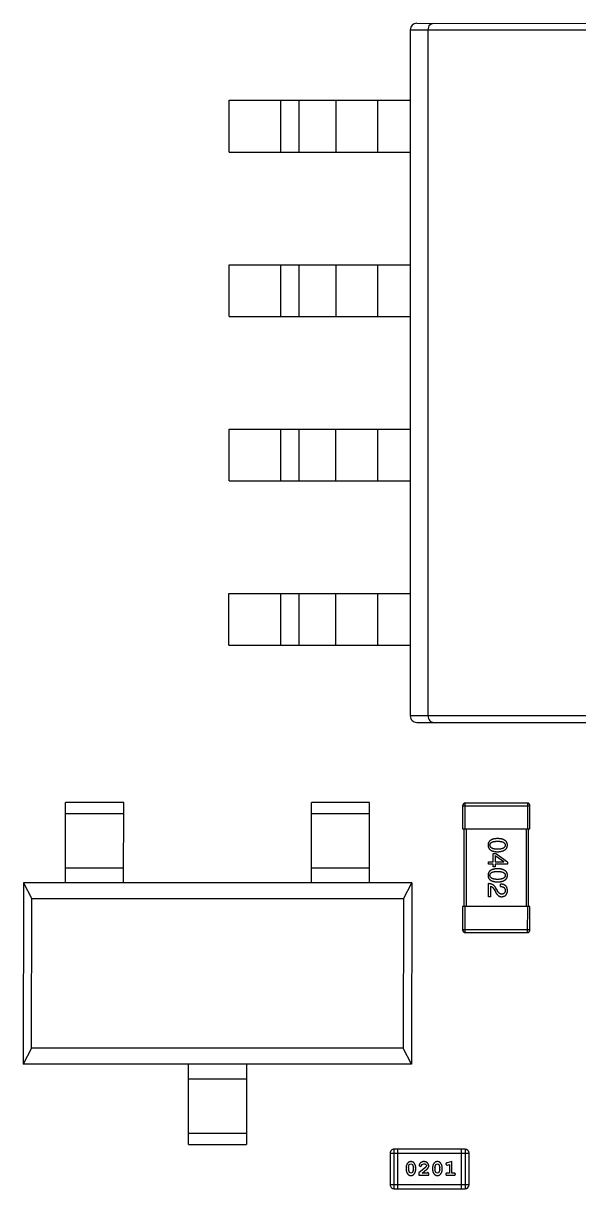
# Model space of a CAD drawing. Header units: millimetres. Extents: x 3 to 124, y -45 to 11.
# Drawn here: x 99.3 to 103.59, y -20.01 to -11 of the extents above; entities that cross this region are included whole.
import ezdxf

# ---------------------------------------------------------------- set-up
doc = ezdxf.new("R2010")
doc.units = ezdxf.units.MM
doc.header["$LTSCALE"] = 1.21
doc.header["$MEASUREMENT"] = 0
doc.layers.get('0').update_dxf_attribs({"linetype": 'CONTINUOUS'})

msp = doc.modelspace()

# ---------------------------------------------------------------- linework, layer by layer
at = {"color": 6, "linetype": 'Continuous'}
for p, q in [((102.292, -11.0538), (102.2911, -16.3538)), ((102.292, -11.0538), (107.692, -11.0548)), ((102.342, -11.0038), (107.642, -11.0048)), ((102.4292, -16.3538), (102.4302, -11.0538)), ((100.8918, -11.9985), (100.8919, -11.5985)), ((100.8919, -11.5985), (102.2919, -11.5988)), ((101.2918, -11.9986), (101.2919, -11.5986)), ((101.4317, -11.5986), (101.4317, -11.9986)), ((101.7157, -11.5987), (101.7156, -11.9987)), ((102.0418, -11.9988), (102.0419, -11.5988)), ((100.8918, -11.9985), (102.2918, -11.9988)), ((100.8916, -13.2685), (100.8917, -12.8685)), ((100.8917, -12.8685), (102.2917, -12.8688)), ((101.2916, -13.2686), (101.2917, -12.8686)), ((101.4315, -12.8686), (101.4314, -13.2686)), ((101.7154, -12.8687), (101.7154, -13.2687)), ((102.0416, -13.2688), (102.0417, -12.8688)), ((100.8916, -13.2685), (102.2916, -13.2688)), ((100.8914, -14.5385), (100.8915, -14.1385)), ((100.8915, -14.1385), (102.2915, -14.1388)), ((101.2914, -14.5386), (101.2915, -14.1386)), ((101.4313, -14.1386), (101.4312, -14.5386)), ((101.7152, -14.1387), (101.7151, -14.5387)), ((102.0414, -14.5388), (102.0415, -14.1388)), ((100.8914, -14.5385), (102.2914, -14.5388)), ((100.8912, -15.8085), (100.8912, -15.4085)), ((100.8912, -15.4085), (102.2912, -15.4088)), ((101.2912, -15.8086), (101.2912, -15.4086)), ((101.4311, -15.4086), (101.431, -15.8086)), ((101.715, -15.4087), (101.7149, -15.8087)), ((102.0412, -15.8088), (102.0412, -15.4088)), ((100.8912, -15.8085), (102.2912, -15.8088)), ((107.6911, -16.3548), (102.2911, -16.3538)), ((102.341, -16.4038), (107.641, -16.4048)), ((99.6275, -17.6437), (99.6276, -17.0237)), ((100.0776, -17.0238), (99.6276, -17.0237)), ((100.0775, -17.6438), (100.0776, -17.0238)), ((101.5275, -17.644), (101.5276, -17.024)), ((101.9776, -17.0241), (101.5276, -17.024)), ((101.9775, -17.6441), (101.9776, -17.0241)), ((102.6961, -17.0475), (102.6961, -17.2275)), ((102.6961, -17.0475), (103.2161, -17.0475)), ((102.7161, -17.2275), (102.7161, -17.0275)), ((103.1961, -17.0275), (102.7161, -17.0275)), ((103.1961, -17.0275), (103.1961, -17.2275)), ((103.2161, -17.2275), (103.2161, -17.0475)), ((99.6275, -17.1074), (100.0775, -17.1075)), ((101.5275, -17.1078), (101.9775, -17.1078)), ((102.6961, -17.2275), (103.2161, -17.2275)), ((102.7061, -17.2275), (102.706, -17.8275)), ((102.726, -17.8275), (102.7261, -17.2275)), ((103.1861, -17.2275), (103.186, -17.8275)), ((103.206, -17.8275), (103.2061, -17.2275)), ((102.9308, -17.4806), (102.9308, -17.4158)), ((102.9308, -17.4158), (102.9489, -17.4158)), ((102.9464, -17.4331), (102.9464, -17.4806)), ((102.9464, -17.4331), (103.0136, -17.4798)), ((103.0423, -17.4831), (102.9489, -17.4158)), ((100.0775, -17.5297), (99.6275, -17.5296)), ((101.9775, -17.53), (101.5275, -17.53)), ((102.8948, -17.4986), (102.8948, -17.4806)), ((102.8948, -17.4806), (102.9308, -17.4806)), ((102.9308, -17.4986), (102.8948, -17.4986)), ((102.9308, -17.5208), (102.9308, -17.4986)), ((102.9464, -17.5208), (102.9308, -17.5208)), ((102.9464, -17.4806), (103.0136, -17.4806)), ((102.9464, -17.4986), (102.9464, -17.5208)), ((103.0423, -17.4986), (102.9464, -17.4986)), ((103.0136, -17.4806), (103.0136, -17.4798)), ((103.0423, -17.4831), (103.0423, -17.4986)), ((99.3025, -17.6436), (99.3022, -19.0436)), ((99.3025, -17.6436), (99.3668, -17.7671)), ((102.3025, -17.6442), (99.3025, -17.6436)), ((102.2381, -17.7676), (102.3025, -17.6442)), ((102.3025, -17.6442), (102.3022, -19.0442)), ((102.8947, -17.7506), (102.8947, -17.6498)), ((102.9119, -17.6703), (102.9119, -17.7506)), ((102.9398, -17.6949), (102.9488, -17.7105)), ((102.9644, -17.7039), (102.9529, -17.6842)), ((102.989, -17.672), (102.989, -17.6531)), ((99.3666, -18.9202), (99.3668, -17.7671)), ((102.2381, -17.7676), (99.3668, -17.7671)), ((102.2381, -17.7676), (102.2379, -18.9208)), ((102.9119, -17.7506), (102.8947, -17.7506)), ((102.696, -17.8275), (102.6959, -18.0075)), ((103.216, -17.8275), (102.696, -17.8275)), ((102.7159, -18.0275), (102.716, -17.8275)), ((103.196, -17.8275), (103.1959, -18.0275)), ((103.2159, -18.0075), (103.216, -17.8275)), ((103.2159, -18.0075), (102.6959, -18.0075)), ((102.7159, -18.0275), (103.1959, -18.0275)), ((99.3666, -18.9202), (99.3022, -19.0436)), ((102.2379, -18.9208), (99.3666, -18.9202)), ((102.3022, -19.0442), (102.2379, -18.9208)), ((102.3022, -19.0442), (99.3022, -19.0436)), ((100.5771, -19.6639), (100.5772, -19.0439)), ((101.0272, -19.044), (101.0271, -19.664)), ((100.5772, -19.158), (101.0272, -19.158)), ((101.0271, -19.5802), (100.5771, -19.5802)), ((100.5771, -19.6639), (101.0271, -19.664)), ((102.1662, -20.0061), (102.1663, -19.7013)), ((102.7149, -19.7014), (102.1663, -19.7013)), ((102.1967, -20.0061), (102.1967, -19.7013)), ((102.6844, -19.7014), (102.6844, -20.0062)), ((102.7149, -19.7014), (102.7148, -20.0062)), ((102.1358, -19.7318), (102.1357, -19.9757)), ((102.1358, -19.7318), (102.7454, -19.7319)), ((102.612, -19.7972), (102.5755, -19.8071)), ((102.612, -19.8853), (102.612, -19.7972)), ((102.7453, -19.9758), (102.7454, -19.7319)), ((102.2596, -19.8417), (102.2596, -19.8595)), ((102.2769, -19.842), (102.2842, -19.8202)), ((102.2769, -19.842), (102.2769, -19.8592)), ((102.2846, -19.8815), (102.2769, -19.8592)), ((102.2842, -19.8202), (102.2966, -19.8144)), ((102.2967, -19.8868), (102.2846, -19.8815)), ((102.2966, -19.8144), (102.3087, -19.8197)), ((102.309, -19.881), (102.2967, -19.8868)), ((102.3087, -19.8197), (102.3163, -19.842)), ((102.3163, -19.8592), (102.309, -19.881)), ((102.3163, -19.8592), (102.3163, -19.842)), ((102.3336, -19.8595), (102.3336, -19.8418)), ((102.4122, -19.8387), (102.3572, -19.8837)), ((102.3572, -19.8837), (102.3572, -19.9025)), ((102.3603, -19.8265), (102.3692, -19.8349)), ((102.3692, -19.8349), (102.3776, -19.8283)), ((102.3776, -19.8283), (102.3826, -19.8198)), ((102.3826, -19.8198), (102.3975, -19.8145)), ((102.3839, -19.8852), (102.4175, -19.8582)), ((102.4201, -19.8853), (102.3839, -19.8852)), ((102.417, -19.829), (102.4122, -19.8387)), ((102.4256, -19.8821), (102.4201, -19.8853)), ((102.4343, -19.9026), (102.4343, -19.8947)), ((102.4642, -19.8418), (102.4642, -19.8595)), ((102.4815, -19.8421), (102.4887, -19.8203)), ((102.4815, -19.8421), (102.4815, -19.8593)), ((102.4891, -19.8816), (102.4815, -19.8593)), ((102.4887, -19.8203), (102.5011, -19.8145)), ((102.5012, -19.8868), (102.4891, -19.8816)), ((102.5011, -19.8145), (102.5132, -19.8198)), ((102.5135, -19.881), (102.5012, -19.8868)), ((102.5132, -19.8198), (102.5208, -19.8421)), ((102.5208, -19.8593), (102.5135, -19.881)), ((102.5208, -19.8593), (102.5208, -19.8421)), ((102.5381, -19.8595), (102.5381, -19.8418)), ((102.5664, -19.8162), (102.5743, -19.8255)), ((102.5743, -19.8255), (102.5797, -19.8245)), ((102.5947, -19.8853), (102.5774, -19.8853)), ((102.5797, -19.8245), (102.5947, -19.8203)), ((102.5947, -19.8203), (102.5947, -19.8853)), ((102.6293, -19.8853), (102.612, -19.8853)), ((102.7453, -19.9758), (102.1357, -19.9757)), ((102.3572, -19.9025), (102.4343, -19.9026)), ((102.5774, -19.9026), (102.6293, -19.9026)), ((102.1662, -20.0061), (102.7148, -20.0062))]:
    msp.add_line(p, q, dxfattribs=at)
for centre, radius, start, end in [((102.342, -11.0538), 0.05, 89.98961, 179.98961), ((102.3411, -16.3538), 0.05, 179.98961, 269.98961), ((102.7161, -17.0475), 0.02, 89.98961, 179.98961), ((103.1961, -17.0475), 0.02, 359.98961, 89.98961), ((102.7159, -18.0075), 0.02, 179.98961, 269.98961), ((103.1959, -18.0075), 0.02, 269.98961, 359.98961), ((102.1663, -19.7318), 0.0305, 89.98961, 179.98961), ((102.7149, -19.7319), 0.0305, 359.98961, 89.98961), ((102.1662, -19.9757), 0.0305, 179.98961, 269.98961), ((102.7149, -19.9758), 0.0305, 269.98961, 359.98961)]:
    msp.add_arc(centre, radius, start, end, dxfattribs=at)
for points, knots in [([(102.4302, -11.0538), (102.4302, -11.0466), (102.4326, -11.0329), (102.4424, -11.0163), (102.4557, -11.0061), (102.4659, -11.0038), (102.4707, -11.0038)], [0, 0, 0, 0, 0.306951, 0.572802, 0.797544, 1, 1, 1, 1]), ([(102.4292, -16.3538), (102.4292, -16.3611), (102.4316, -16.3747), (102.4414, -16.3913), (102.4547, -16.4015), (102.4649, -16.4038), (102.4697, -16.4038)], [0, 0, 0, 0, 0.306951, 0.572802, 0.797544, 1, 1, 1, 1]), ([(102.9661, -17.3017), (102.9632, -17.3018), (102.9574, -17.302), (102.9492, -17.3028), (102.9414, -17.3039), (102.9343, -17.3054), (102.9277, -17.3073), (102.9216, -17.3095), (102.9161, -17.3121), (102.9112, -17.3151), (102.9068, -17.3185), (102.903, -17.3222), (102.8998, -17.3264), (102.8971, -17.3309), (102.8951, -17.3358), (102.8935, -17.341), (102.8926, -17.3467), (102.8924, -17.3505), (102.8923, -17.3525)], [0, 0, 0, 0, 0.087693, 0.170223, 0.247496, 0.319826, 0.387768, 0.451403, 0.511459, 0.568358, 0.622671, 0.675251, 0.726739, 0.778422, 0.830759, 0.884394, 0.940865, 1, 1, 1, 1]), ([(102.8923, -17.3525), (102.8924, -17.3545), (102.8926, -17.3584), (102.8935, -17.364), (102.8951, -17.3693), (102.8971, -17.3742), (102.8998, -17.3787), (102.903, -17.3828), (102.9068, -17.3866), (102.9112, -17.39), (102.9161, -17.393), (102.9216, -17.3956), (102.9276, -17.3978), (102.9342, -17.3997), (102.9414, -17.4012), (102.9491, -17.4023), (102.9574, -17.4031), (102.9631, -17.4033), (102.9661, -17.4034)], [0, 0, 0, 0, 0.059134, 0.115603, 0.169236, 0.221572, 0.273254, 0.32474, 0.377319, 0.431815, 0.488555, 0.548609, 0.612242, 0.680182, 0.75251, 0.829782, 0.91231, 1, 1, 1, 1]), ([(102.9071, -17.3525), (102.9071, -17.3513), (102.9072, -17.3489), (102.9079, -17.3454), (102.9091, -17.3422), (102.9107, -17.3392), (102.9128, -17.3365), (102.9154, -17.3339), (102.9184, -17.3317), (102.9219, -17.3297), (102.9258, -17.3279), (102.9302, -17.3264), (102.9351, -17.3251), (102.9404, -17.324), (102.9462, -17.3232), (102.9524, -17.3227), (102.9591, -17.3223), (102.9637, -17.3222), (102.9661, -17.3222)], [0, 0, 0, 0, 0.049766, 0.097012, 0.143225, 0.188786, 0.235079, 0.282962, 0.333687, 0.387747, 0.445963, 0.508657, 0.576545, 0.649868, 0.72822, 0.812712, 0.903543, 1, 1, 1, 1]), ([(102.9661, -17.3837), (102.9637, -17.3837), (102.9592, -17.3836), (102.9526, -17.3833), (102.9464, -17.3827), (102.9407, -17.3818), (102.9354, -17.3807), (102.9306, -17.3794), (102.9262, -17.3778), (102.9223, -17.376), (102.9188, -17.3739), (102.9158, -17.3716), (102.9131, -17.3691), (102.911, -17.3662), (102.9093, -17.3631), (102.9081, -17.3598), (102.9073, -17.3563), (102.9072, -17.3538), (102.9071, -17.3525)], [0, 0, 0, 0, 0.094834, 0.184067, 0.267029, 0.344713, 0.417334, 0.484367, 0.546941, 0.604717, 0.65953, 0.710539, 0.759381, 0.806382, 0.853027, 0.900623, 0.949121, 1, 1, 1, 1]), ([(103.0423, -17.3526), (103.0422, -17.3506), (103.0421, -17.3467), (103.0411, -17.3411), (103.0395, -17.3358), (103.0374, -17.3309), (103.0346, -17.3264), (103.0313, -17.3222), (103.0274, -17.3185), (103.0228, -17.3151), (103.0178, -17.3121), (103.0121, -17.3095), (103.0058, -17.3073), (102.999, -17.3054), (102.9916, -17.3039), (102.9836, -17.3028), (102.9751, -17.302), (102.9692, -17.3018), (102.9661, -17.3017)], [0, 0, 0, 0, 0.057911, 0.113262, 0.165956, 0.217443, 0.268511, 0.319665, 0.372, 0.426129, 0.483365, 0.543779, 0.607756, 0.676562, 0.749704, 0.827713, 0.911177, 1, 1, 1, 1]), ([(102.9661, -17.3222), (102.9685, -17.3222), (102.9731, -17.3223), (102.9798, -17.3227), (102.986, -17.3232), (102.9918, -17.324), (102.9971, -17.3251), (103.002, -17.3264), (103.0064, -17.3279), (103.0103, -17.3297), (103.0138, -17.3317), (103.0168, -17.334), (103.0194, -17.3365), (103.0215, -17.3392), (103.0231, -17.3422), (103.0243, -17.3455), (103.025, -17.3489), (103.0251, -17.3513), (103.0251, -17.3526)], [0, 0, 0, 0, 0.096452, 0.187278, 0.271765, 0.350519, 0.423437, 0.491321, 0.554011, 0.612224, 0.666281, 0.717003, 0.764884, 0.811423, 0.856783, 0.902993, 0.950236, 1, 1, 1, 1]), ([(102.9661, -17.4034), (102.9691, -17.4032), (102.975, -17.403), (102.9834, -17.4021), (102.9913, -17.4009), (102.9987, -17.3994), (103.0055, -17.3975), (103.0117, -17.3952), (103.0173, -17.3926), (103.0224, -17.3896), (103.0269, -17.3862), (103.0309, -17.3825), (103.0343, -17.3784), (103.0371, -17.3739), (103.0392, -17.3691), (103.0409, -17.3639), (103.042, -17.3584), (103.0422, -17.3545), (103.0423, -17.3526)], [0, 0, 0, 0, 0.088475, 0.171606, 0.249595, 0.322626, 0.391327, 0.455765, 0.516374, 0.573675, 0.628522, 0.681161, 0.732559, 0.783563, 0.83504, 0.887639, 0.942585, 1, 1, 1, 1]), ([(103.0251, -17.3526), (103.0251, -17.3538), (103.025, -17.3563), (103.0243, -17.3598), (103.0231, -17.3632), (103.0215, -17.3663), (103.0194, -17.3691), (103.0168, -17.3716), (103.0138, -17.3739), (103.0103, -17.376), (103.0064, -17.3779), (103.002, -17.3794), (102.9971, -17.3807), (102.9918, -17.3818), (102.986, -17.3827), (102.9798, -17.3833), (102.9731, -17.3836), (102.9685, -17.3837), (102.9661, -17.3837)], [0, 0, 0, 0, 0.050604, 0.098688, 0.145699, 0.191791, 0.238625, 0.286717, 0.337546, 0.391814, 0.449755, 0.512106, 0.579685, 0.652048, 0.730262, 0.814146, 0.904281, 1, 1, 1, 1]), ([(102.9661, -17.5349), (102.9631, -17.535), (102.9574, -17.5352), (102.9491, -17.5359), (102.9414, -17.537), (102.9342, -17.5386), (102.9276, -17.5404), (102.9216, -17.5427), (102.9161, -17.5453), (102.9112, -17.5483), (102.9068, -17.5516), (102.903, -17.5554), (102.8998, -17.5595), (102.8971, -17.564), (102.895, -17.5689), (102.8935, -17.5742), (102.8926, -17.5798), (102.8924, -17.5837), (102.8923, -17.5857)], [0, 0, 0, 0, 0.087693, 0.170223, 0.247496, 0.319826, 0.387768, 0.451403, 0.511459, 0.568358, 0.622671, 0.675251, 0.726739, 0.778422, 0.830759, 0.884394, 0.940865, 1, 1, 1, 1]), ([(103.0423, -17.5857), (103.0422, -17.5837), (103.042, -17.5798), (103.0411, -17.5742), (103.0395, -17.569), (103.0373, -17.5641), (103.0346, -17.5595), (103.0312, -17.5554), (103.0273, -17.5516), (103.0228, -17.5483), (103.0177, -17.5453), (103.012, -17.5427), (103.0058, -17.5404), (102.999, -17.5386), (102.9916, -17.537), (102.9836, -17.536), (102.975, -17.5352), (102.9691, -17.535), (102.9661, -17.5349)], [0, 0, 0, 0, 0.057911, 0.113262, 0.165956, 0.217443, 0.268511, 0.319665, 0.372, 0.426129, 0.483365, 0.543779, 0.607756, 0.676562, 0.749704, 0.827713, 0.911177, 1, 1, 1, 1]), ([(102.8923, -17.5857), (102.8924, -17.5877), (102.8926, -17.5916), (102.8935, -17.5972), (102.895, -17.6024), (102.8971, -17.6073), (102.8997, -17.6119), (102.903, -17.616), (102.9068, -17.6198), (102.9111, -17.6231), (102.9161, -17.6261), (102.9216, -17.6287), (102.9276, -17.631), (102.9342, -17.6328), (102.9414, -17.6344), (102.9491, -17.6354), (102.9574, -17.6362), (102.9631, -17.6364), (102.966, -17.6365)], [0, 0, 0, 0, 0.059134, 0.115603, 0.169236, 0.221572, 0.273254, 0.32474, 0.377319, 0.431815, 0.488555, 0.548609, 0.612242, 0.680182, 0.75251, 0.829782, 0.91231, 1, 1, 1, 1]), ([(102.907, -17.5857), (102.9071, -17.5845), (102.9072, -17.5821), (102.9079, -17.5786), (102.909, -17.5753), (102.9107, -17.5724), (102.9128, -17.5696), (102.9153, -17.5671), (102.9184, -17.5648), (102.9219, -17.5628), (102.9258, -17.5611), (102.9302, -17.5595), (102.9351, -17.5583), (102.9404, -17.5572), (102.9461, -17.5564), (102.9524, -17.5558), (102.9591, -17.5554), (102.9637, -17.5554), (102.9661, -17.5554)], [0, 0, 0, 0, 0.049766, 0.097012, 0.143225, 0.188786, 0.235079, 0.282962, 0.333687, 0.387747, 0.445963, 0.508657, 0.576545, 0.649868, 0.72822, 0.812712, 0.903543, 1, 1, 1, 1]), ([(102.9661, -17.6168), (102.9637, -17.6168), (102.9591, -17.6168), (102.9525, -17.6164), (102.9464, -17.6158), (102.9407, -17.615), (102.9354, -17.6139), (102.9306, -17.6126), (102.9262, -17.611), (102.9222, -17.6092), (102.9188, -17.6071), (102.9157, -17.6048), (102.9131, -17.6022), (102.911, -17.5994), (102.9093, -17.5963), (102.908, -17.593), (102.9073, -17.5894), (102.9071, -17.5869), (102.907, -17.5857)], [0, 0, 0, 0, 0.094834, 0.184067, 0.267029, 0.344713, 0.417334, 0.484367, 0.546941, 0.604717, 0.65953, 0.710539, 0.759381, 0.806382, 0.853027, 0.900623, 0.949121, 1, 1, 1, 1]), ([(102.966, -17.6365), (102.9691, -17.6364), (102.9749, -17.6361), (102.9834, -17.6353), (102.9913, -17.6341), (102.9986, -17.6325), (103.0054, -17.6306), (103.0117, -17.6284), (103.0173, -17.6257), (103.0224, -17.6227), (103.0269, -17.6194), (103.0309, -17.6156), (103.0342, -17.6115), (103.037, -17.6071), (103.0392, -17.6022), (103.0409, -17.597), (103.0419, -17.5915), (103.0422, -17.5877), (103.0423, -17.5857)], [0, 0, 0, 0, 0.088475, 0.171606, 0.249595, 0.322626, 0.391327, 0.455765, 0.516374, 0.573675, 0.628522, 0.681161, 0.732559, 0.783563, 0.83504, 0.887639, 0.942585, 1, 1, 1, 1]), ([(102.9661, -17.5554), (102.9684, -17.5554), (102.9731, -17.5554), (102.9798, -17.5558), (102.986, -17.5564), (102.9918, -17.5572), (102.9971, -17.5583), (103.0019, -17.5595), (103.0063, -17.5611), (103.0103, -17.5629), (103.0138, -17.5649), (103.0168, -17.5671), (103.0193, -17.5696), (103.0215, -17.5724), (103.0231, -17.5754), (103.0243, -17.5786), (103.0249, -17.5821), (103.025, -17.5845), (103.0251, -17.5857)], [0, 0, 0, 0, 0.096452, 0.187278, 0.271765, 0.350519, 0.423437, 0.491321, 0.554011, 0.612224, 0.666281, 0.717003, 0.764884, 0.811423, 0.856783, 0.902993, 0.950236, 1, 1, 1, 1]), ([(103.0251, -17.5857), (103.025, -17.587), (103.0249, -17.5894), (103.0243, -17.593), (103.0231, -17.5963), (103.0215, -17.5994), (103.0193, -17.6022), (103.0168, -17.6048), (103.0137, -17.6071), (103.0103, -17.6092), (103.0063, -17.611), (103.0019, -17.6126), (102.9971, -17.6139), (102.9918, -17.615), (102.986, -17.6158), (102.9797, -17.6164), (102.973, -17.6168), (102.9684, -17.6168), (102.9661, -17.6168)], [0, 0, 0, 0, 0.050604, 0.098688, 0.145699, 0.191791, 0.238625, 0.286717, 0.337546, 0.391814, 0.449755, 0.512106, 0.579685, 0.652048, 0.730262, 0.814146, 0.904281, 1, 1, 1, 1]), ([(102.9529, -17.6842), (102.9522, -17.6829), (102.9507, -17.6802), (102.9481, -17.6764), (102.9455, -17.6728), (102.9426, -17.6695), (102.9396, -17.6664), (102.9363, -17.6636), (102.933, -17.6611), (102.9294, -17.6588), (102.9257, -17.6567), (102.9217, -17.655), (102.9177, -17.6534), (102.9134, -17.6522), (102.909, -17.6512), (102.9044, -17.6505), (102.8996, -17.65), (102.8964, -17.6499), (102.8947, -17.6498)], [0, 0, 0, 0, 0.065828, 0.130094, 0.192451, 0.254037, 0.313974, 0.373757, 0.433048, 0.492243, 0.551902, 0.611758, 0.672678, 0.734814, 0.798569, 0.863693, 0.930488, 1, 1, 1, 1]), ([(102.9119, -17.6703), (102.9132, -17.6706), (102.9159, -17.6711), (102.9196, -17.6727), (102.9233, -17.6749), (102.9268, -17.6777), (102.9303, -17.6811), (102.9336, -17.6851), (102.9368, -17.6898), (102.9388, -17.6931), (102.9398, -17.6949)], [0, 0, 0, 0, 0.103034, 0.208166, 0.318255, 0.434664, 0.559728, 0.695394, 0.841708, 1, 1, 1, 1]), ([(102.9488, -17.7105), (102.9496, -17.7122), (102.9511, -17.7155), (102.9536, -17.7202), (102.9562, -17.7246), (102.9589, -17.7286), (102.9616, -17.7323), (102.9645, -17.7357), (102.9674, -17.7387), (102.9705, -17.7414), (102.9736, -17.7438), (102.9768, -17.7458), (102.9801, -17.7475), (102.9835, -17.7488), (102.987, -17.7498), (102.9906, -17.7504), (102.9943, -17.7507), (102.9967, -17.7507), (102.998, -17.7506)], [0, 0, 0, 0, 0.082731, 0.161257, 0.236138, 0.307554, 0.375712, 0.440848, 0.502916, 0.562567, 0.619798, 0.675716, 0.73039, 0.78386, 0.837315, 0.890547, 0.944917, 1, 1, 1, 1]), ([(102.9988, -17.731), (102.998, -17.731), (102.9964, -17.7311), (102.994, -17.7309), (102.9916, -17.7305), (102.9893, -17.73), (102.987, -17.729), (102.9847, -17.728), (102.9825, -17.7266), (102.9803, -17.725), (102.9782, -17.7232), (102.9761, -17.7212), (102.9741, -17.7189), (102.972, -17.7163), (102.9701, -17.7136), (102.9681, -17.7106), (102.9662, -17.7073), (102.965, -17.7051), (102.9644, -17.7039)], [0, 0, 0, 0, 0.052237, 0.103888, 0.155485, 0.207395, 0.259864, 0.31356, 0.369176, 0.4266, 0.486836, 0.550048, 0.61567, 0.685271, 0.75824, 0.834614, 0.915635, 1, 1, 1, 1]), ([(103.0423, -17.7039), (103.0422, -17.7019), (103.042, -17.698), (103.0412, -17.6923), (103.04, -17.687), (103.0384, -17.682), (103.0365, -17.6775), (103.0341, -17.6733), (103.0314, -17.6695), (103.0282, -17.6662), (103.0246, -17.6632), (103.0207, -17.6605), (103.0164, -17.6583), (103.0116, -17.6565), (103.0065, -17.655), (103.001, -17.654), (102.9951, -17.6533), (102.9911, -17.6532), (102.989, -17.6531)], [0, 0, 0, 0, 0.07282, 0.141057, 0.2062, 0.267672, 0.326735, 0.383519, 0.439188, 0.494454, 0.549628, 0.605958, 0.66397, 0.72402, 0.787502, 0.854127, 0.925065, 1, 1, 1, 1]), ([(102.989, -17.672), (102.9904, -17.672), (102.9933, -17.6721), (102.9974, -17.6725), (103.0012, -17.6732), (103.0047, -17.674), (103.008, -17.6752), (103.0109, -17.6764), (103.0136, -17.6779), (103.016, -17.6797), (103.0182, -17.6816), (103.02, -17.6838), (103.0216, -17.6862), (103.0229, -17.6889), (103.0238, -17.6917), (103.0245, -17.6948), (103.025, -17.698), (103.025, -17.7003), (103.0251, -17.7015)], [0, 0, 0, 0, 0.082594, 0.15978, 0.232961, 0.301462, 0.365595, 0.426678, 0.484662, 0.540809, 0.595146, 0.648401, 0.702272, 0.757102, 0.813447, 0.872233, 0.934055, 1, 1, 1, 1]), ([(102.998, -17.7506), (102.9997, -17.7505), (103.003, -17.7502), (103.0078, -17.7494), (103.0123, -17.7483), (103.0164, -17.7469), (103.0203, -17.7451), (103.0238, -17.743), (103.0271, -17.7406), (103.03, -17.7378), (103.0326, -17.7347), (103.035, -17.7313), (103.037, -17.7275), (103.0387, -17.7234), (103.04, -17.719), (103.0411, -17.7143), (103.0419, -17.7092), (103.0421, -17.7057), (103.0423, -17.7039)], [0, 0, 0, 0, 0.070688, 0.137741, 0.201612, 0.262778, 0.321223, 0.378455, 0.434411, 0.490146, 0.546362, 0.603392, 0.662208, 0.723401, 0.787372, 0.85442, 0.925153, 1, 1, 1, 1]), ([(103.0251, -17.7015), (103.025, -17.7026), (103.0249, -17.7048), (103.0245, -17.708), (103.0239, -17.7109), (103.0232, -17.7137), (103.0222, -17.7163), (103.021, -17.7187), (103.0197, -17.7208), (103.0181, -17.7228), (103.0164, -17.7245), (103.0144, -17.7261), (103.0123, -17.7274), (103.01, -17.7286), (103.0074, -17.7295), (103.0047, -17.7302), (103.0018, -17.7307), (102.9998, -17.7309), (102.9988, -17.731)], [0, 0, 0, 0, 0.076112, 0.148436, 0.216883, 0.281466, 0.34298, 0.402356, 0.459881, 0.51546, 0.571111, 0.62658, 0.683162, 0.741007, 0.801404, 0.863825, 0.930544, 1, 1, 1, 1]), ([(102.2964, -19.7971), (102.295, -19.7972), (102.2922, -19.7972), (102.2881, -19.798), (102.2843, -19.7991), (102.2807, -19.8007), (102.2774, -19.8027), (102.2744, -19.8052), (102.2716, -19.8082), (102.2691, -19.8116), (102.2669, -19.8152), (102.265, -19.8189), (102.2633, -19.8226), (102.262, -19.8263), (102.2609, -19.8301), (102.2602, -19.834), (102.2597, -19.8378), (102.2597, -19.8404), (102.2596, -19.8417)], [0, 0, 0, 0, 0.06692, 0.130834, 0.19258, 0.252759, 0.312631, 0.373411, 0.436359, 0.501894, 0.568244, 0.632472, 0.69556, 0.757163, 0.818592, 0.878885, 0.939235, 1, 1, 1, 1]), ([(102.3336, -19.8418), (102.3336, -19.8407), (102.3335, -19.8385), (102.3332, -19.8353), (102.3327, -19.8322), (102.332, -19.8291), (102.3311, -19.8261), (102.33, -19.823), (102.3287, -19.8201), (102.3272, -19.8172), (102.3256, -19.8145), (102.324, -19.8119), (102.3223, -19.8096), (102.3206, -19.8075), (102.3189, -19.8056), (102.3172, -19.804), (102.3155, -19.8026), (102.3131, -19.801), (102.31, -19.7994), (102.3058, -19.7981), (102.3012, -19.7973), (102.2981, -19.7972), (102.2964, -19.7971)], [0, 0, 0, 0, 0.049855, 0.099516, 0.148482, 0.19758, 0.246804, 0.296268, 0.346517, 0.397047, 0.446826, 0.49336, 0.537801, 0.579207, 0.617974, 0.654833, 0.689171, 0.722088, 0.786392, 0.853518, 0.924186, 1, 1, 1, 1]), ([(102.3976, -19.7972), (102.3959, -19.7972), (102.3925, -19.7973), (102.3876, -19.7982), (102.3829, -19.7996), (102.3784, -19.8016), (102.3742, -19.804), (102.3706, -19.8069), (102.3674, -19.8101), (102.3649, -19.8137), (102.3629, -19.8173), (102.3615, -19.8206), (102.3605, -19.8236), (102.3604, -19.8256), (102.3603, -19.8265)], [0, 0, 0, 0, 0.098286, 0.193983, 0.289056, 0.384352, 0.477435, 0.566197, 0.652355, 0.737986, 0.818188, 0.887401, 0.94802, 1, 1, 1, 1]), ([(102.4343, -19.8299), (102.4342, -19.8288), (102.4342, -19.8266), (102.4337, -19.8234), (102.4329, -19.8203), (102.4317, -19.8173), (102.4303, -19.8144), (102.4285, -19.8117), (102.4264, -19.8091), (102.424, -19.8067), (102.4214, -19.8045), (102.4185, -19.8025), (102.4155, -19.8008), (102.4122, -19.7995), (102.4088, -19.7985), (102.4053, -19.7977), (102.4015, -19.7972), (102.3989, -19.7972), (102.3976, -19.7972)], [0, 0, 0, 0, 0.060981, 0.120256, 0.178148, 0.236115, 0.293993, 0.352864, 0.413358, 0.476056, 0.539296, 0.602396, 0.665116, 0.728325, 0.792919, 0.859317, 0.928302, 1, 1, 1, 1]), ([(102.501, -19.7972), (102.4995, -19.7972), (102.4967, -19.7973), (102.4926, -19.798), (102.4888, -19.7991), (102.4852, -19.8007), (102.4819, -19.8028), (102.4789, -19.8053), (102.4761, -19.8082), (102.4736, -19.8116), (102.4714, -19.8152), (102.4695, -19.8189), (102.4678, -19.8226), (102.4665, -19.8264), (102.4654, -19.8302), (102.4647, -19.834), (102.4642, -19.8379), (102.4642, -19.8405), (102.4642, -19.8418)], [0, 0, 0, 0, 0.06692, 0.130834, 0.19258, 0.252759, 0.312631, 0.373411, 0.436359, 0.501894, 0.568244, 0.632472, 0.69556, 0.757163, 0.818592, 0.878885, 0.939235, 1, 1, 1, 1]), ([(102.5381, -19.8418), (102.5381, -19.8407), (102.538, -19.8386), (102.5377, -19.8354), (102.5372, -19.8322), (102.5365, -19.8291), (102.5356, -19.8261), (102.5345, -19.8231), (102.5332, -19.8201), (102.5317, -19.8172), (102.5301, -19.8145), (102.5285, -19.8119), (102.5268, -19.8096), (102.5252, -19.8075), (102.5234, -19.8057), (102.5217, -19.804), (102.52, -19.8026), (102.5176, -19.801), (102.5145, -19.7994), (102.5103, -19.7981), (102.5058, -19.7973), (102.5026, -19.7972), (102.501, -19.7972)], [0, 0, 0, 0, 0.049855, 0.099516, 0.148482, 0.19758, 0.246804, 0.296268, 0.346517, 0.397047, 0.446826, 0.49336, 0.537801, 0.579207, 0.617974, 0.654833, 0.689171, 0.722088, 0.786392, 0.853518, 0.924186, 1, 1, 1, 1]), ([(102.2596, -19.8595), (102.2597, -19.8606), (102.2597, -19.8627), (102.26, -19.8659), (102.2605, -19.869), (102.2612, -19.8721), (102.2621, -19.8751), (102.2632, -19.8781), (102.2644, -19.8811), (102.2659, -19.884), (102.2675, -19.8867), (102.2691, -19.8892), (102.2708, -19.8916), (102.2724, -19.8937), (102.2741, -19.8955), (102.2758, -19.8972), (102.2775, -19.8986), (102.2799, -19.9002), (102.2831, -19.9018), (102.2873, -19.9031), (102.2918, -19.904), (102.295, -19.9041), (102.2967, -19.9041)], [0, 0, 0, 0, 0.049886, 0.09882, 0.148132, 0.19689, 0.246038, 0.295176, 0.345305, 0.395692, 0.445312, 0.491875, 0.535813, 0.577009, 0.616081, 0.652689, 0.687585, 0.720206, 0.785062, 0.85223, 0.923759, 1, 1, 1, 1]), ([(102.2967, -19.9041), (102.2981, -19.9041), (102.3009, -19.904), (102.305, -19.9033), (102.3089, -19.9022), (102.3124, -19.9006), (102.3158, -19.8986), (102.3188, -19.896), (102.3216, -19.8931), (102.3241, -19.8897), (102.3263, -19.8861), (102.3282, -19.8824), (102.3299, -19.8787), (102.3312, -19.875), (102.3323, -19.8711), (102.333, -19.8673), (102.3335, -19.8634), (102.3335, -19.8608), (102.3336, -19.8595)], [0, 0, 0, 0, 0.067217, 0.131051, 0.19272, 0.252824, 0.312745, 0.373449, 0.436041, 0.501494, 0.567761, 0.632087, 0.695096, 0.757109, 0.817993, 0.878657, 0.939311, 1, 1, 1, 1]), ([(102.3975, -19.8145), (102.3989, -19.8145), (102.4016, -19.8146), (102.4054, -19.8154), (102.4088, -19.8168), (102.4116, -19.8187), (102.414, -19.821), (102.4157, -19.8235), (102.4168, -19.8262), (102.4169, -19.8281), (102.417, -19.829)], [0, 0, 0, 0, 0.156344, 0.299348, 0.4327, 0.561, 0.682299, 0.791883, 0.89611, 1, 1, 1, 1]), ([(102.4175, -19.8582), (102.4184, -19.8574), (102.4201, -19.856), (102.4224, -19.8537), (102.4246, -19.8516), (102.4264, -19.8496), (102.428, -19.8478), (102.4294, -19.846), (102.4305, -19.8444), (102.4316, -19.8423), (102.4327, -19.8398), (102.4336, -19.8366), (102.4342, -19.8333), (102.4342, -19.8311), (102.4343, -19.8299)], [0, 0, 0, 0, 0.103002, 0.197728, 0.285279, 0.365235, 0.437224, 0.502446, 0.560545, 0.611446, 0.707576, 0.80349, 0.900532, 1, 1, 1, 1]), ([(102.4343, -19.8947), (102.4342, -19.8936), (102.4342, -19.8917), (102.4337, -19.8889), (102.4331, -19.8867), (102.432, -19.885), (102.4307, -19.8837), (102.4292, -19.8828), (102.4275, -19.8822), (102.4262, -19.8821), (102.4256, -19.8821)], [0, 0, 0, 0, 0.1844, 0.34094, 0.473574, 0.586824, 0.690029, 0.789175, 0.890445, 1, 1, 1, 1]), ([(102.4642, -19.8595), (102.4642, -19.8606), (102.4642, -19.8627), (102.4645, -19.8659), (102.465, -19.869), (102.4657, -19.8721), (102.4666, -19.8752), (102.4677, -19.8782), (102.469, -19.8811), (102.4704, -19.884), (102.472, -19.8867), (102.4736, -19.8893), (102.4753, -19.8916), (102.4769, -19.8937), (102.4786, -19.8956), (102.4803, -19.8972), (102.4821, -19.8987), (102.4844, -19.9003), (102.4876, -19.9019), (102.4918, -19.9032), (102.4964, -19.904), (102.4995, -19.9041), (102.5012, -19.9041)], [0, 0, 0, 0, 0.049886, 0.09882, 0.148132, 0.19689, 0.246038, 0.295176, 0.345305, 0.395692, 0.445312, 0.491875, 0.535813, 0.577009, 0.616081, 0.652689, 0.687585, 0.720206, 0.785062, 0.85223, 0.923759, 1, 1, 1, 1]), ([(102.5012, -19.9041), (102.5026, -19.9041), (102.5054, -19.904), (102.5095, -19.9033), (102.5134, -19.9022), (102.517, -19.9006), (102.5203, -19.8986), (102.5233, -19.8961), (102.5261, -19.8931), (102.5286, -19.8897), (102.5308, -19.8861), (102.5327, -19.8825), (102.5344, -19.8787), (102.5357, -19.875), (102.5368, -19.8712), (102.5376, -19.8673), (102.538, -19.8634), (102.5381, -19.8608), (102.5381, -19.8595)], [0, 0, 0, 0, 0.067217, 0.131051, 0.19272, 0.252824, 0.312745, 0.373449, 0.436041, 0.501494, 0.567761, 0.632087, 0.695096, 0.757109, 0.817993, 0.878657, 0.939311, 1, 1, 1, 1]), ([(102.5755, -19.8071), (102.5746, -19.8073), (102.5731, -19.8078), (102.571, -19.8086), (102.5693, -19.8096), (102.5681, -19.8106), (102.5673, -19.8118), (102.5668, -19.8131), (102.5665, -19.8146), (102.5664, -19.8157), (102.5664, -19.8162)], [0, 0, 0, 0, 0.187321, 0.344927, 0.475328, 0.579604, 0.674244, 0.773631, 0.882025, 1, 1, 1, 1]), ([(102.5774, -19.8853), (102.5765, -19.8853), (102.5748, -19.8853), (102.5725, -19.8858), (102.5706, -19.8866), (102.569, -19.8876), (102.5678, -19.889), (102.567, -19.8905), (102.5665, -19.8921), (102.5664, -19.8933), (102.5664, -19.8939)], [0, 0, 0, 0, 0.169102, 0.317658, 0.446239, 0.563118, 0.671828, 0.776546, 0.884858, 1, 1, 1, 1]), ([(102.5664, -19.8939), (102.5664, -19.8945), (102.5665, -19.8957), (102.567, -19.8974), (102.5678, -19.8989), (102.569, -19.9003), (102.5705, -19.9013), (102.5725, -19.9021), (102.5748, -19.9025), (102.5765, -19.9026), (102.5774, -19.9026)], [0, 0, 0, 0, 0.115051, 0.223278, 0.329269, 0.437893, 0.554681, 0.682591, 0.83103, 1, 1, 1, 1]), ([(102.6403, -19.8939), (102.6403, -19.8933), (102.6402, -19.8922), (102.6397, -19.8905), (102.6389, -19.889), (102.6377, -19.8877), (102.6362, -19.8866), (102.6342, -19.8858), (102.6319, -19.8854), (102.6302, -19.8853), (102.6293, -19.8853)], [0, 0, 0, 0, 0.11517, 0.223509, 0.328254, 0.438012, 0.553651, 0.682263, 0.830856, 1, 1, 1, 1]), ([(102.6293, -19.9026), (102.6302, -19.9026), (102.6319, -19.9025), (102.6342, -19.9021), (102.6362, -19.9014), (102.6377, -19.9003), (102.6389, -19.8989), (102.6397, -19.8974), (102.6402, -19.8957), (102.6403, -19.8946), (102.6403, -19.8939)], [0, 0, 0, 0, 0.169012, 0.317488, 0.445429, 0.560977, 0.67065, 0.776666, 0.88492, 1, 1, 1, 1])]:
    msp.add_open_spline(points, degree=3, knots=knots, dxfattribs=at)

doc.saveas('drawing.dxf')
